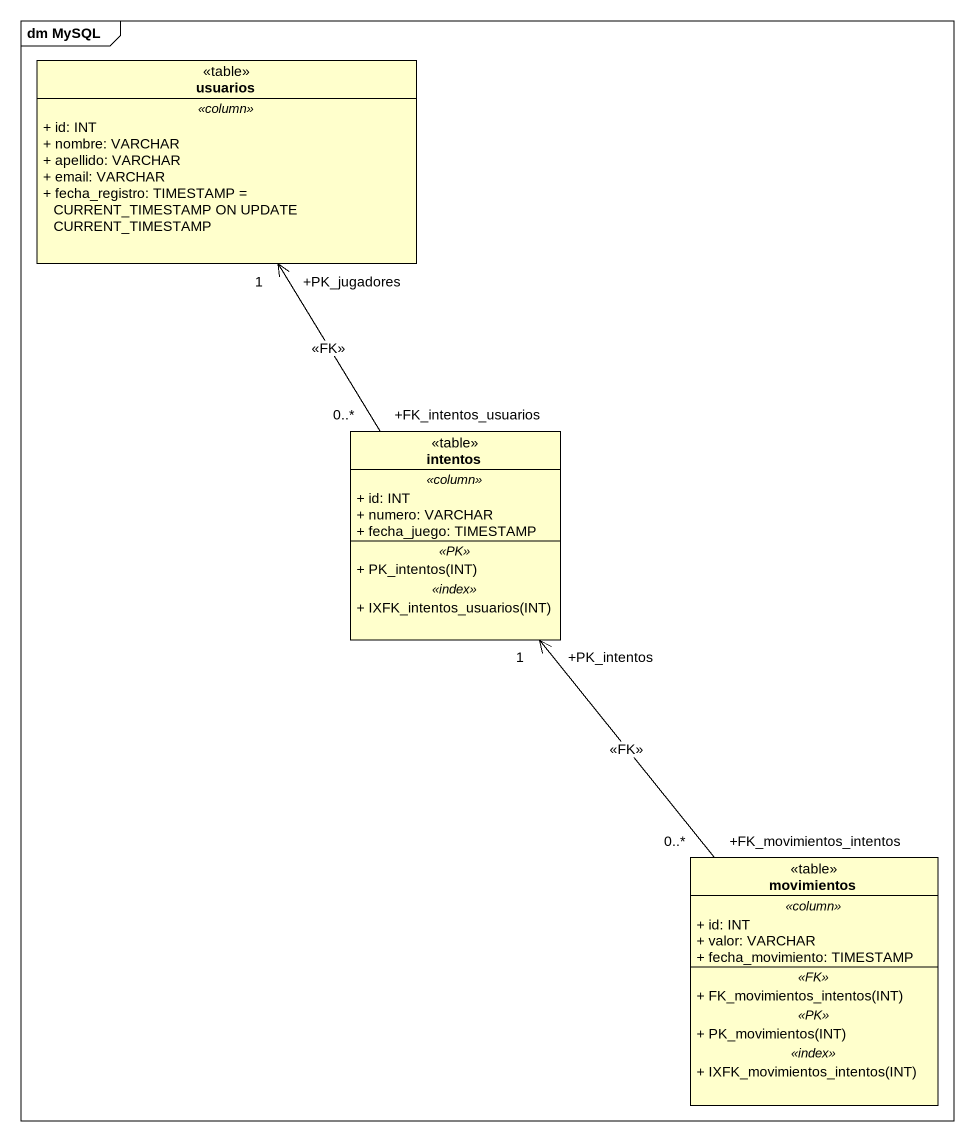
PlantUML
@startuml
mainframe dm MySQL
hide circle
hide empty members
skinparam classAttributeIconSize 0
class usuarios <<table>> {
  .. <<column>> ..
  + id: INT
  + nombre: VARCHAR
  + apellido: VARCHAR
  + email: VARCHAR
  + fecha_registro: TIMESTAMP = CURRENT_TIMESTAMP ON UPDATE CURRENT_TIMESTAMP
}
class intentos <<table>> {
  .. <<column>> ..
  + id: INT
  + numero: VARCHAR
  + fecha_juego: TIMESTAMP
  .. <<PK>> ..
  + PK_intentos(INT)
  .. <<index>> ..
  + IXFK_intentos_usuarios(INT)
}
class movimientos <<table>> {
  .. <<column>> ..
  + id: INT
  + valor: VARCHAR
  + fecha_movimiento: TIMESTAMP
  .. <<FK>> ..
  + FK_movimientos_intentos(INT)
  .. <<PK>> ..
  + PK_movimientos(INT)
  .. <<index>> ..
  + IXFK_movimientos_intentos(INT)
}
intentos "+FK_intentos_usuarios\n0..*" -up-> "+PK_jugadores\n1" usuarios : <<FK>>
movimientos "+FK_movimientos_intentos\n0..*" -up-> "+PK_intentos\n1" intentos : <<FK>>
@enduml
